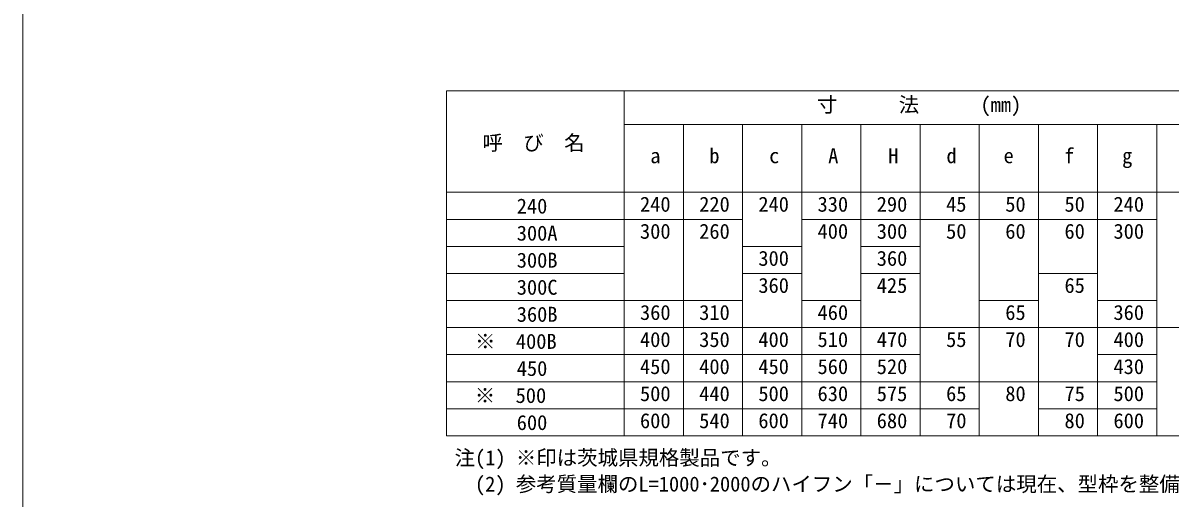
# Model space of a CAD drawing. Units: millimetres, scale not verified. Extents: x 2457 to 21956, y 3121 to 8731.
# Drawn here: x 2457 to 5001, y 5950 to 7004 of the extents above; entities that cross this region are included whole.
import ezdxf
from ezdxf.enums import TextEntityAlignment as Align

# ---------------------------------------------------------------- set-up
doc = ezdxf.new("R2010")
doc.units = ezdxf.units.MM
doc.header["$LTSCALE"] = 20
for name, color, linetype, lineweight in [('(0-0)', 7, 'Continuous', 13), ('0_2', 7, 'Continuous', 13), ('枠', 5, 'Continuous', 5)]:
    doc.layers.add(name, color=color, linetype=linetype, lineweight=lineweight)
doc.styles.add('ＭＳ ゴシック', font='')
doc.styles.get('ＭＳ ゴシック').set_extended_font_data('MS Gothic')

msp = doc.modelspace()

# ---------------------------------------------------------------- linework, layer by layer
at = {"layer": '0_2'}
for p, q in [((3396.72, 6853.31), (5702.5, 6853.31)), ((3396.72, 6853.31), (3396.72, 6088.31)), ((3790.61, 6853.31), (3790.61, 6088.31)), ((3790.61, 6778.31), (5234.36, 6778.31)), ((3921.86, 6778.31), (3921.86, 6088.31)), ((4053.11, 6778.31), (4053.11, 6088.31)), ((4184.36, 6778.31), (4184.36, 6088.31)), ((4315.61, 6778.31), (4315.61, 6088.31)), ((4446.86, 6778.31), (4446.86, 6088.31)), ((4578.11, 6778.31), (4578.11, 6088.31)), ((4709.36, 6778.31), (4709.36, 6088.31)), ((4840.61, 6778.31), (4840.61, 6088.31)), ((4971.86, 6778.31), (4971.86, 6088.31)), ((5702.5, 6628.31), (3396.72, 6628.31)), ((4053.11, 6568.31), (3396.72, 6568.31)), ((4971.86, 6568.31), (4184.36, 6568.31)), ((3790.61, 6508.31), (3396.72, 6508.31)), ((4053.11, 6508.31), (4184.36, 6508.31)), ((4315.61, 6508.31), (4446.86, 6508.31)), ((3790.61, 6448.31), (3396.72, 6448.31)), ((4184.36, 6448.31), (4053.11, 6448.31)), ((4446.86, 6448.31), (4315.61, 6448.31)), ((4840.61, 6448.31), (4709.36, 6448.31)), ((4053.11, 6388.31), (3396.72, 6388.31)), ((4315.61, 6388.31), (4184.36, 6388.31)), ((4709.36, 6388.31), (4578.11, 6388.31)), ((4971.86, 6388.31), (4840.61, 6388.31)), ((5103.11, 6328.31), (3396.72, 6328.31)), ((4446.86, 6268.31), (3396.72, 6268.31)), ((4840.61, 6268.31), (4971.86, 6268.31)), ((4971.86, 6208.31), (3396.72, 6208.31)), ((4578.11, 6148.31), (3396.72, 6148.31)), ((4709.36, 6148.31), (4971.86, 6148.31)), ((5702.5, 6088.31), (3396.72, 6088.31))]:
    msp.add_line(p, q, dxfattribs=at)
at = {"layer": '枠', "lineweight": 13}
msp.add_line((2457.24, 3131.18), (2457.24, 8731.18), dxfattribs=at)

# ---------------------------------------------------------------- texts
at = {"layer": '(0-0)', "style": 'ＭＳ ゴシック'}
for s, p in [('寸\u3000\u3000\u3000法\u3000\u3000\u3000(mm)', (4218.15, 6796.01)), ('呼\u3000び\u3000名', (3476.19, 6711.48)), ('a', (3848.54, 6682.86)), ('b', (3979.47, 6682.86)), ('c', (4112.17, 6682.86)), ('A', (4243.05, 6682.86)), ('H', (4376.21, 6682.86)), ('d', (4505.32, 6682.86)), ('e', (4631.92, 6682.86)), ('f', (4766.04, 6682.86)), ('g', (4894.92, 6682.86)), ('240', (3825.71, 6575.26)), ('220', (3956.96, 6575.26)), ('240', (4088.21, 6575.26)), ('330', (4219.46, 6575.26)), ('290', (4350.71, 6575.26)), (' 45', (4481.96, 6575.26)), (' 50', (4613.21, 6575.26)), (' 50', (4744.46, 6575.26)), ('240', (4875.71, 6575.26)), ('240', (3552.37, 6571.18)), ('300A', (3552.37, 6511.18)), ('300', (3825.71, 6515.26)), ('260', (3956.96, 6515.26)), ('400', (4219.46, 6515.26)), ('300', (4350.71, 6515.26)), (' 50', (4481.96, 6515.26)), (' 60', (4613.21, 6515.26)), (' 60', (4744.46, 6515.26)), ('300', (4875.71, 6515.26)), ('300B', (3552.37, 6451.18)), ('300', (4088.21, 6455.26)), ('360', (4350.71, 6455.26)), ('360', (4088.21, 6395.26)), ('425', (4350.71, 6395.26)), (' 65', (4744.46, 6395.26)), ('300C', (3552.37, 6391.18)), ('360B', (3552.37, 6331.18)), ('360', (3825.71, 6335.26)), ('310', (3956.96, 6335.26)), ('460', (4219.46, 6335.26)), (' 65', (4613.21, 6335.26)), ('360', (4875.71, 6335.26)), ('※  400B', (3459.91, 6271.18)), ('400', (3825.71, 6275.26)), ('350', (3956.96, 6275.26)), ('400', (4088.21, 6275.26)), ('510', (4219.46, 6275.26)), ('470', (4350.71, 6275.26)), (' 55', (4481.96, 6275.26)), (' 70', (4613.21, 6275.26)), (' 70', (4744.46, 6275.26)), ('400', (4875.71, 6275.26)), ('450', (3552.37, 6211.18)), ('450', (3825.71, 6215.26)), ('400', (3956.96, 6215.26)), ('450', (4088.21, 6215.26)), ('560', (4219.46, 6215.26)), ('520', (4350.71, 6215.26)), ('430', (4875.71, 6215.26)), ('※  500', (3459.32, 6151.18)), ('500', (3825.71, 6155.26)), ('440', (3956.96, 6155.26)), ('500', (4088.21, 6155.26)), ('630', (4219.46, 6155.26)), ('575', (4350.71, 6155.26)), (' 65', (4481.96, 6155.26)), (' 80', (4613.21, 6155.26)), (' 75', (4744.46, 6155.26)), ('500', (4875.71, 6155.26)), ('600', (3552.37, 6091.18)), ('600', (3825.71, 6095.26)), ('540', (3956.96, 6095.26)), ('600', (4088.21, 6095.26)), ('740', (4219.46, 6095.26)), ('680', (4350.71, 6095.26)), (' 70', (4481.96, 6095.26)), (' 80', (4744.46, 6095.26)), ('600', (4875.71, 6095.26))]:
    msp.add_text(s, height=33.23, dxfattribs=at).set_placement(p, align=Align.BOTTOM_LEFT)
at = {"layer": '0_2', "style": 'ＭＳ ゴシック'}
for s, p in [('注(1) ※印は茨城県規格製品です。', (3414.56, 6056.39)), ('  (2) 参考質量欄のL=1000･2000のハイフン「－」については現在、型枠を整備中ですので、', (3414.56, 5998.06))]:
    msp.add_text(s, height=33.23, dxfattribs=at).set_placement(p, align=Align.TOP_LEFT)

doc.saveas('drawing.dxf')
